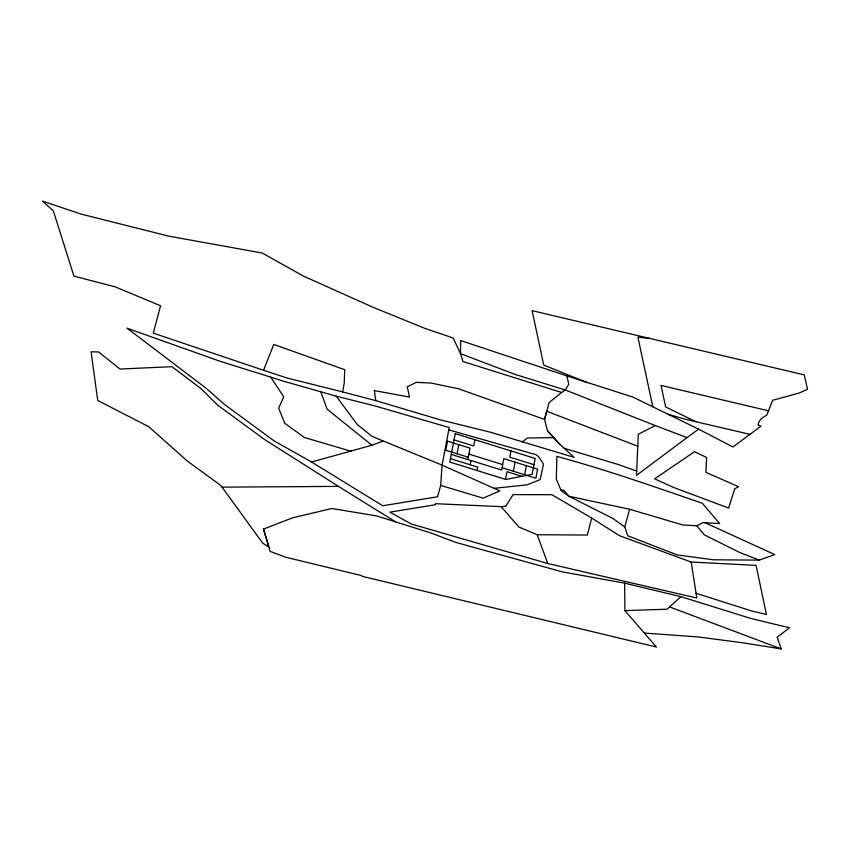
<?xml version="1.0" encoding="UTF-8"?>
<svg xmlns="http://www.w3.org/2000/svg" width="850" height="850" viewBox="0 0 850 850"><rect width="100%" height="100%" fill="white"/><g stroke="black" fill="none" stroke-linecap="round" stroke-linejoin="round"><path stroke-width="1.27" d="M687.023 437.601L636.48 475.394L638.308 434.233L655.254 425.584L687.023 437.601L698.604 429.165L732.923 446.973L760.973 426.179L758.083 424.979L758.168 424.362A70.603 27.476 18.4 0 1 762.195 417.956L766.87 415.034L772.586 400.318L799.436 392.966L807.5 389.172L804.27 374.892L532.111 310.664L543.745 365.086L587.552 382.744M440.693 485.424L442.053 465.12L449.246 427.55L374.34 405.748L336.196 396.185L284.782 381.554L219.034 360.931L127.011 328.164L206.369 388.439L224.432 404.419L274.242 440.991L311.546 461.996L382.776 505.782L437.58 496.74L440.693 485.424L483.087 498.132L499.853 490.907L442.053 465.12L372.034 436.39L357.181 424.405L336.196 396.185M637.914 446.282L546.741 411.251L544.531 419.411L547.517 430.833L559.672 444.178L574.143 457.374L490.45 432.204L439.886 419.741L375.817 400.647L342.667 391.924L344.25 382.797L344.717 369.718L273.753 344.431L263.564 370.271L153.266 333.126L160.565 305.777L115.111 286.811L73.939 276.123L53.327 210.832L42.5 201.089L80.973 214.062L168.714 236.141L262.246 253.024L303.322 276.038L372.757 307.158L424.692 328.302L453.167 338.002L460.498 353.664L462.963 361.537L561.616 392.466L565.271 389.959L568.767 384.264L566.897 375.902L460.647 340.563L460.498 353.664L515.206 374.457L565.271 389.959L655.254 425.584M457.034 453.751L458.777 444.667M467.861 459.563L470.039 448.163L447.525 441.171L445.783 450.256L468.297 457.247M470.146 464.759L470.964 460.519M474.948 439.737L473.748 445.984L454.049 439.864M477.105 470.539L477.753 467.128L450.457 458.649M505.527 479.358L506.993 471.707L521.921 476.34M510.978 450.925L509.777 457.172L533.981 464.684M513.336 471.24L515.079 462.145M524.599 474.736L526.341 465.641M629.627 509.267L682.922 525.003L696.83 525.767L703.194 522.58L719.599 523.558L702.376 503.274C654.202 486.678 606.039 469.752 556.856 456.386L556.314 479.124L561.234 490.737L568.884 496.251L629.627 509.267L624.761 526.989L627.757 535.766L677.184 554.901L713.224 559.778L759.305 560.129L774.754 554.582L704.979 522.686M591.727 518.096L587.297 535.043L537.189 534.735L518.883 527.032L501.181 506.664L435.444 503.678L435.285 504.751L389.906 512.146L411.326 524.025L547.793 563.518L696.798 598.018L691.178 562.052L619.629 535.755L591.727 518.096L551.884 494.7L513.113 494.615L505.803 506.143L501.181 506.664M644.396 633.059L698.041 636.926L741.944 642.674L781.224 648.911L777.187 637.202L789.523 627.799L751.028 618.503L680.914 596.679L667.059 609.216L624.888 610.597L624.654 583.143L562.116 571.838L455.398 542.289L431.003 532.992L376.741 515.929L331.787 508.502L292.666 517.82L263.5 529.061L270.162 551.416L285.812 557.228L361.399 575.577L362.387 576.385L656.444 647.031L624.888 610.597M561.616 392.466L549.089 402.613L544.531 419.411L458.501 388.758L430.886 383.01L416.341 382.373L407.246 386.782L409.562 397.078L374.329 390.596L375.817 400.647M522.229 441.883L527.467 438.016L553.669 437.591M311.546 461.996L371.875 445.23L382.787 441.192M494.073 488.325L527.138 484.851L540.175 479.57L543.511 464.079L538.73 456.758L535.946 454.676L448.811 429.877M338.491 486.391L264.743 439.631L217.717 405.195L201.121 388.748L172.008 366.69L119.967 369.049L98.611 351.932L91.12 351.826L97.729 400.488L148.729 426.7L187.181 460.944L219.991 484.861L222.052 487.146L338.491 486.391L395.558 521.847M691.178 562.052L756.064 565.356L766.424 614.508L751.134 610.821L696.054 593.258M650.42 338.513L637.925 337.184L652.8 406.799M749.966 434.329L685.419 419.273L668.174 414.301M560.787 489.685L563.922 490.418L568.884 496.251L612.893 518.447L624.761 526.989M768.772 410.858L661.045 385.422L665.646 406.959L695.948 421.759M624.654 583.143L680.914 596.679M342.667 391.924L286.875 377.963L263.564 370.271M351.05 451.254L304.385 437.474L284.729 423.257L278.662 408.223L283.698 396.791L270.693 377.081M564.219 448.332L617.493 464.281L636.703 471.059M468.902 454.102L502.679 464.589M502.084 467.734L535.861 478.231L537.604 469.136L503.816 458.649L501.638 470.05L451.265 454.41M566.897 375.902L632.867 397.067L698.604 429.165M669.534 606.9L781.224 648.911M759.305 560.129L739.224 552.266L704.331 534.862L696.83 525.767M371.875 445.23L327.059 409.084L320.875 391.956M547.517 430.833L559.672 444.178M222.052 487.146L262.554 542.948L268.951 547.251L263.5 529.061M537.189 534.735L547.793 563.518M706.594 457.459L705.936 472.366L738.491 486.699L734.666 488.941L728.652 508.056L673.211 487.316L654.67 478.837L694.503 451.679L706.594 457.459M455.249 433.627L449.799 462.06L505.877 479.474L532.121 474.353L535.171 458.437L455.249 433.627"/></g></svg>
